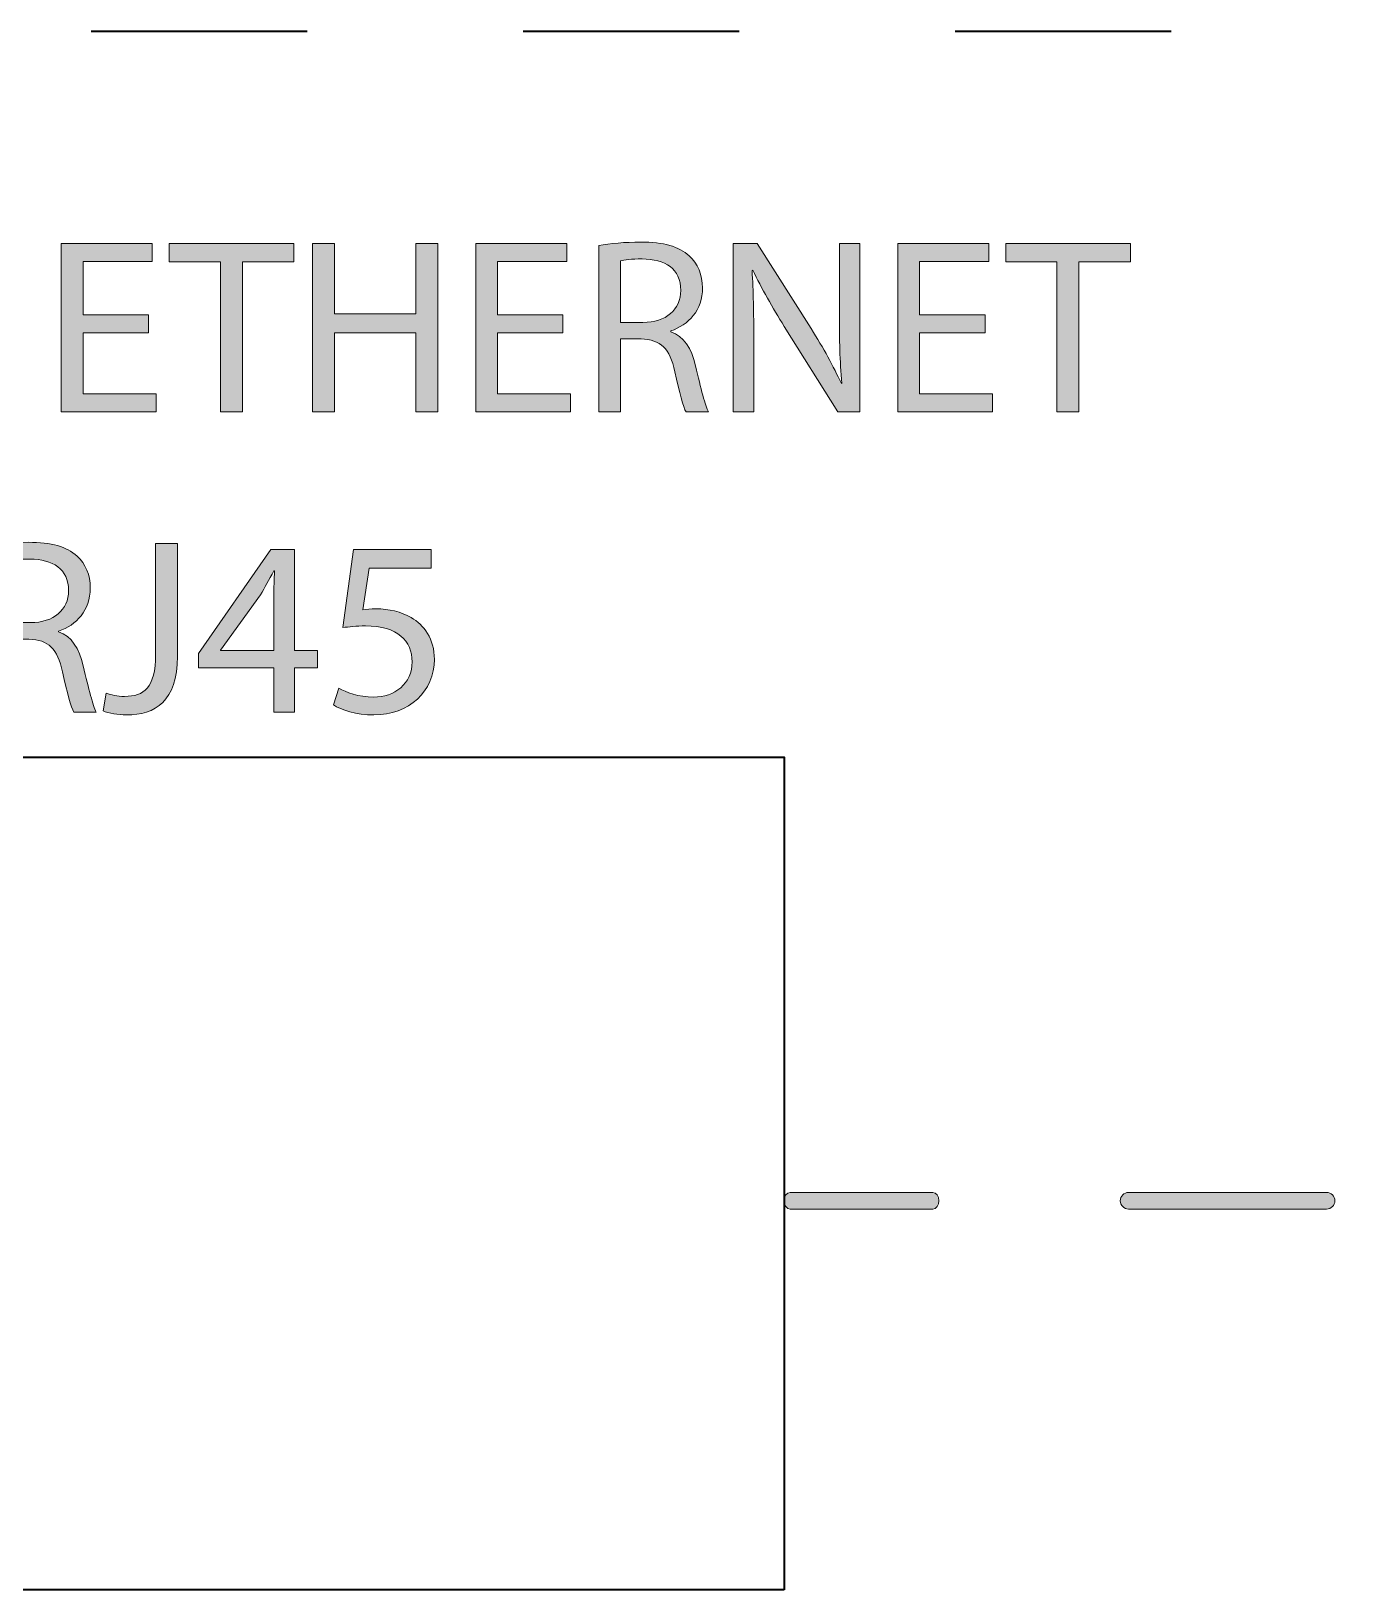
# Model space of a CAD drawing. Extents: x 544 to 1376, y -738 to -342.
# Drawn here: x 1161.4 to 1241.3, y -737.9 to -644.4 of the extents above; entities that cross this region are included whole.
import ezdxf

# ---------------------------------------------------------------- set-up
doc = ezdxf.new("R2010")
doc.units = 0
doc.header["$MEASUREMENT"] = 0
doc.linetypes.add('AI-Linetype-7', pattern=[25.908648, 12.954324, -12.954324])
doc.layers.add('OBJETOS', color=7, linetype='Continuous', lineweight=0)

# ---------------------------------------------------------------- blocks, each defined once
blk = doc.blocks.new('Block_2')
at = {"layer": 'OBJETOS', "true_color": 0x000000, "transparency": 33554687}
h = blk.add_hatch(color=18, dxfattribs=at)
h.dxf.hatch_style = 2
edge = h.paths.add_edge_path()
edge.add_spline(control_points=[(573.963, -715.062), (573.963, -715.062), (562.085, -715.062), (562.085, -715.062), (561.809, -715.062), (561.585, -714.839), (561.585, -714.562), (561.585, -714.286), (561.809, -714.062), (562.085, -714.062), (562.085, -714.062), (573.963, -714.062), (573.963, -714.062), (574.239, -714.062), (574.463, -714.286), (574.463, -714.562), (574.463, -714.839), (574.239, -715.062), (573.963, -715.062)], knot_values=[0, 0, 0, 0, 1, 1, 1, 2, 2, 2, 3, 3, 3, 4, 4, 4, 5, 5, 5, 6, 6, 6, 6], degree=3, periodic=0)
edge = h.paths.add_edge_path()
edge.add_spline(control_points=[(597.719, -715.062), (597.719, -715.062), (585.841, -715.062), (585.841, -715.062), (585.565, -715.062), (585.341, -714.839), (585.341, -714.562), (585.341, -714.286), (585.565, -714.062), (585.841, -714.062), (585.841, -714.062), (597.719, -714.062), (597.719, -714.062), (597.996, -714.062), (598.219, -714.286), (598.219, -714.562), (598.219, -714.839), (597.996, -715.062), (597.719, -715.062)], knot_values=[0, 0, 0, 0, 1, 1, 1, 2, 2, 2, 3, 3, 3, 4, 4, 4, 5, 5, 5, 6, 6, 6, 6], degree=3, periodic=0)
edge = h.paths.add_edge_path()
edge.add_spline(control_points=[(621.475, -715.062), (621.475, -715.062), (609.597, -715.062), (609.597, -715.062), (609.321, -715.062), (609.097, -714.839), (609.097, -714.562), (609.097, -714.286), (609.321, -714.062), (609.597, -714.062), (609.597, -714.062), (621.475, -714.062), (621.475, -714.062), (621.751, -714.062), (621.975, -714.286), (621.975, -714.562), (621.975, -714.839), (621.751, -715.062), (621.475, -715.062)], knot_values=[0, 0, 0, 0, 1, 1, 1, 2, 2, 2, 3, 3, 3, 4, 4, 4, 5, 5, 5, 6, 6, 6, 6], degree=3, periodic=0)
edge = h.paths.add_edge_path()
edge.add_spline(control_points=[(645.231, -715.062), (645.231, -715.062), (633.354, -715.062), (633.354, -715.062), (633.078, -715.062), (632.854, -714.839), (632.854, -714.562), (632.854, -714.286), (633.078, -714.062), (633.354, -714.062), (633.354, -714.062), (645.231, -714.062), (645.231, -714.062), (645.508, -714.062), (645.731, -714.286), (645.731, -714.562), (645.731, -714.839), (645.508, -715.062), (645.231, -715.062)], knot_values=[0, 0, 0, 0, 1, 1, 1, 2, 2, 2, 3, 3, 3, 4, 4, 4, 5, 5, 5, 6, 6, 6, 6], degree=3, periodic=0)
edge = h.paths.add_edge_path()
edge.add_spline(control_points=[(668.987, -715.062), (668.987, -715.062), (657.109, -715.062), (657.109, -715.062), (656.833, -715.062), (656.609, -714.839), (656.609, -714.562), (656.609, -714.286), (656.833, -714.062), (657.109, -714.062), (657.109, -714.062), (668.987, -714.062), (668.987, -714.062), (669.263, -714.062), (669.487, -714.286), (669.487, -714.562), (669.487, -714.839), (669.263, -715.062), (668.987, -715.062)], knot_values=[0, 0, 0, 0, 1, 1, 1, 2, 2, 2, 3, 3, 3, 4, 4, 4, 5, 5, 5, 6, 6, 6, 6], degree=3, periodic=0)
edge = h.paths.add_edge_path()
edge.add_spline(control_points=[(692.744, -715.062), (692.744, -715.062), (680.865, -715.062), (680.865, -715.062), (680.589, -715.062), (680.365, -714.839), (680.365, -714.562), (680.365, -714.286), (680.589, -714.062), (680.865, -714.062), (680.865, -714.062), (692.744, -714.062), (692.744, -714.062), (693.02, -714.062), (693.244, -714.286), (693.244, -714.562), (693.244, -714.839), (693.02, -715.062), (692.744, -715.062)], knot_values=[0, 0, 0, 0, 1, 1, 1, 2, 2, 2, 3, 3, 3, 4, 4, 4, 5, 5, 5, 6, 6, 6, 6], degree=3, periodic=0)
edge = h.paths.add_edge_path()
edge.add_spline(control_points=[(716.773, -715.062), (716.773, -715.062), (711.382, -715.062), (711.382, -715.062), (711.257, -715.062), (711.155, -714.839), (711.155, -714.562), (711.155, -714.286), (711.257, -714.062), (711.382, -714.062), (711.382, -714.062), (716.773, -714.062), (716.773, -714.062), (716.898, -714.062), (717, -714.286), (717, -714.562), (717, -714.839), (716.898, -715.062), (716.773, -715.062)], knot_values=[0, 0, 0, 0, 1, 1, 1, 2, 2, 2, 3, 3, 3, 4, 4, 4, 5, 5, 5, 6, 6, 6, 6], degree=3, periodic=0)
edge = h.paths.add_edge_path()
edge.add_spline(control_points=[(734.284, -715.062), (734.284, -715.062), (728.137, -715.062), (728.137, -715.062), (727.994, -715.062), (727.878, -714.839), (727.878, -714.562), (727.878, -714.286), (727.994, -714.062), (728.137, -714.062), (728.137, -714.062), (734.284, -714.062), (734.284, -714.062), (734.427, -714.062), (734.543, -714.286), (734.543, -714.562), (734.543, -714.839), (734.427, -715.062), (734.284, -715.062)], knot_values=[0, 0, 0, 0, 1, 1, 1, 2, 2, 2, 3, 3, 3, 4, 4, 4, 5, 5, 5, 6, 6, 6, 6], degree=3, periodic=0)
edge = h.paths.add_edge_path()
edge.add_spline(control_points=[(764.012, -715.062), (764.012, -715.062), (752.134, -715.062), (752.134, -715.062), (751.857, -715.062), (751.634, -714.839), (751.634, -714.562), (751.634, -714.286), (751.857, -714.062), (752.134, -714.062), (752.134, -714.062), (764.012, -714.062), (764.012, -714.062), (764.288, -714.062), (764.512, -714.286), (764.512, -714.562), (764.512, -714.839), (764.288, -715.062), (764.012, -715.062)], knot_values=[0, 0, 0, 0, 1, 1, 1, 2, 2, 2, 3, 3, 3, 4, 4, 4, 5, 5, 5, 6, 6, 6, 6], degree=3, periodic=0)
edge = h.paths.add_edge_path()
edge.add_spline(control_points=[(787.768, -715.062), (787.768, -715.062), (775.89, -715.062), (775.89, -715.062), (775.613, -715.062), (775.39, -714.839), (775.39, -714.562), (775.39, -714.286), (775.613, -714.062), (775.89, -714.062), (775.89, -714.062), (787.768, -714.062), (787.768, -714.062), (788.044, -714.062), (788.268, -714.286), (788.268, -714.562), (788.268, -714.839), (788.044, -715.062), (787.768, -715.062)], knot_values=[0, 0, 0, 0, 1, 1, 1, 2, 2, 2, 3, 3, 3, 4, 4, 4, 5, 5, 5, 6, 6, 6, 6], degree=3, periodic=0)
edge = h.paths.add_edge_path()
edge.add_spline(control_points=[(811.892, -715.062), (811.892, -715.062), (808.768, -715.062), (808.768, -715.062), (808.695, -715.062), (808.636, -714.839), (808.636, -714.562), (808.636, -714.286), (808.695, -714.062), (808.768, -714.062), (808.768, -714.062), (811.892, -714.062), (811.892, -714.062), (811.965, -714.062), (812.024, -714.286), (812.024, -714.562), (812.024, -714.839), (811.965, -715.062), (811.892, -715.062)], knot_values=[0, 0, 0, 0, 1, 1, 1, 2, 2, 2, 3, 3, 3, 4, 4, 4, 5, 5, 5, 6, 6, 6, 6], degree=3, periodic=0)
edge = h.paths.add_edge_path()
edge.add_spline(control_points=[(831.767, -715.062), (831.767, -715.062), (823.26, -715.062), (823.26, -715.062), (823.063, -715.062), (822.902, -714.839), (822.902, -714.562), (822.902, -714.286), (823.063, -714.062), (823.26, -714.062), (823.26, -714.062), (831.767, -714.062), (831.767, -714.062), (831.965, -714.062), (832.126, -714.286), (832.126, -714.562), (832.126, -714.839), (831.965, -715.062), (831.767, -715.062)], knot_values=[0, 0, 0, 0, 1, 1, 1, 2, 2, 2, 3, 3, 3, 4, 4, 4, 5, 5, 5, 6, 6, 6, 6], degree=3, periodic=0)
edge = h.paths.add_edge_path()
edge.add_spline(control_points=[(859.036, -715.062), (859.036, -715.062), (847.158, -715.062), (847.158, -715.062), (846.882, -715.062), (846.658, -714.839), (846.658, -714.562), (846.658, -714.286), (846.882, -714.062), (847.158, -714.062), (847.158, -714.062), (859.036, -714.062), (859.036, -714.062), (859.312, -714.062), (859.536, -714.286), (859.536, -714.562), (859.536, -714.839), (859.312, -715.062), (859.036, -715.062)], knot_values=[0, 0, 0, 0, 1, 1, 1, 2, 2, 2, 3, 3, 3, 4, 4, 4, 5, 5, 5, 6, 6, 6, 6], degree=3, periodic=0)
edge = h.paths.add_edge_path()
edge.add_spline(control_points=[(882.792, -715.062), (882.792, -715.062), (870.915, -715.062), (870.915, -715.062), (870.638, -715.062), (870.415, -714.839), (870.415, -714.562), (870.415, -714.286), (870.638, -714.062), (870.915, -714.062), (870.915, -714.062), (882.792, -714.062), (882.792, -714.062), (883.069, -714.062), (883.292, -714.286), (883.292, -714.562), (883.292, -714.839), (883.069, -715.062), (882.792, -715.062)], knot_values=[0, 0, 0, 0, 1, 1, 1, 2, 2, 2, 3, 3, 3, 4, 4, 4, 5, 5, 5, 6, 6, 6, 6], degree=3, periodic=0)
edge = h.paths.add_edge_path()
edge.add_spline(control_points=[(906.934, -715.062), (906.934, -715.062), (904.212, -715.062), (904.212, -715.062), (904.149, -715.062), (904.098, -714.839), (904.098, -714.562), (904.098, -714.286), (904.149, -714.062), (904.212, -714.062), (904.212, -714.062), (906.934, -714.062), (906.934, -714.062), (906.997, -714.062), (907.048, -714.286), (907.048, -714.562), (907.048, -714.839), (906.997, -715.062), (906.934, -715.062)], knot_values=[0, 0, 0, 0, 1, 1, 1, 2, 2, 2, 3, 3, 3, 4, 4, 4, 5, 5, 5, 6, 6, 6, 6], degree=3, periodic=0)
edge = h.paths.add_edge_path()
edge.add_spline(control_points=[(927.159, -715.062), (927.159, -715.062), (918.3, -715.062), (918.3, -715.062), (918.094, -715.062), (917.927, -714.839), (917.927, -714.562), (917.927, -714.286), (918.094, -714.062), (918.3, -714.062), (918.3, -714.062), (927.159, -714.062), (927.159, -714.062), (927.365, -714.062), (927.532, -714.286), (927.532, -714.562), (927.532, -714.839), (927.365, -715.062), (927.159, -715.062)], knot_values=[0, 0, 0, 0, 1, 1, 1, 2, 2, 2, 3, 3, 3, 4, 4, 4, 5, 5, 5, 6, 6, 6, 6], degree=3, periodic=0)
edge = h.paths.add_edge_path()
edge.add_spline(control_points=[(954.085, -715.062), (954.085, -715.062), (942.783, -715.062), (942.783, -715.062), (942.52, -715.062), (942.307, -714.839), (942.307, -714.562), (942.307, -714.286), (942.52, -714.062), (942.783, -714.062), (942.783, -714.062), (954.085, -714.062), (954.085, -714.062), (954.348, -714.062), (954.561, -714.286), (954.561, -714.562), (954.561, -714.839), (954.348, -715.062), (954.085, -715.062)], knot_values=[0, 0, 0, 0, 1, 1, 1, 2, 2, 2, 3, 3, 3, 4, 4, 4, 5, 5, 5, 6, 6, 6, 6], degree=3, periodic=0)
edge = h.paths.add_edge_path()
edge.add_spline(control_points=[(977.816, -715.062), (977.816, -715.062), (965.938, -715.062), (965.938, -715.062), (965.662, -715.062), (965.438, -714.839), (965.438, -714.562), (965.438, -714.286), (965.662, -714.062), (965.938, -714.062), (965.938, -714.062), (977.816, -714.062), (977.816, -714.062), (978.093, -714.062), (978.316, -714.286), (978.316, -714.562), (978.316, -714.839), (978.093, -715.062), (977.816, -715.062)], knot_values=[0, 0, 0, 0, 1, 1, 1, 2, 2, 2, 3, 3, 3, 4, 4, 4, 5, 5, 5, 6, 6, 6, 6], degree=3, periodic=0)
edge = h.paths.add_edge_path()
edge.add_spline(control_points=[(1001.573, -715.062), (1001.573, -715.062), (989.695, -715.062), (989.695, -715.062), (989.419, -715.062), (989.195, -714.839), (989.195, -714.562), (989.195, -714.286), (989.419, -714.062), (989.695, -714.062), (989.695, -714.062), (1001.573, -714.062), (1001.573, -714.062), (1001.85, -714.062), (1002.073, -714.286), (1002.073, -714.562), (1002.073, -714.839), (1001.85, -715.062), (1001.573, -715.062)], knot_values=[0, 0, 0, 0, 1, 1, 1, 2, 2, 2, 3, 3, 3, 4, 4, 4, 5, 5, 5, 6, 6, 6, 6], degree=3, periodic=0)
edge = h.paths.add_edge_path()
edge.add_spline(control_points=[(1025.329, -715.062), (1025.329, -715.062), (1013.451, -715.062), (1013.451, -715.062), (1013.175, -715.062), (1012.951, -714.839), (1012.951, -714.562), (1012.951, -714.286), (1013.175, -714.062), (1013.451, -714.062), (1013.451, -714.062), (1025.329, -714.062), (1025.329, -714.062), (1025.605, -714.062), (1025.829, -714.286), (1025.829, -714.562), (1025.829, -714.839), (1025.605, -715.062), (1025.329, -715.062)], knot_values=[0, 0, 0, 0, 1, 1, 1, 2, 2, 2, 3, 3, 3, 4, 4, 4, 5, 5, 5, 6, 6, 6, 6], degree=3, periodic=0)
edge = h.paths.add_edge_path()
edge.add_spline(control_points=[(1049.085, -715.062), (1049.085, -715.062), (1037.207, -715.062), (1037.207, -715.062), (1036.931, -715.062), (1036.707, -714.839), (1036.707, -714.562), (1036.707, -714.286), (1036.931, -714.062), (1037.207, -714.062), (1037.207, -714.062), (1049.085, -714.062), (1049.085, -714.062), (1049.361, -714.062), (1049.585, -714.286), (1049.585, -714.562), (1049.585, -714.839), (1049.361, -715.062), (1049.085, -715.062)], knot_values=[0, 0, 0, 0, 1, 1, 1, 2, 2, 2, 3, 3, 3, 4, 4, 4, 5, 5, 5, 6, 6, 6, 6], degree=3, periodic=0)
edge = h.paths.add_edge_path()
edge.add_spline(control_points=[(1072.841, -715.062), (1072.841, -715.062), (1060.963, -715.062), (1060.963, -715.062), (1060.687, -715.062), (1060.463, -714.839), (1060.463, -714.562), (1060.463, -714.286), (1060.687, -714.062), (1060.963, -714.062), (1060.963, -714.062), (1072.841, -714.062), (1072.841, -714.062), (1073.117, -714.062), (1073.341, -714.286), (1073.341, -714.562), (1073.341, -714.839), (1073.117, -715.062), (1072.841, -715.062)], knot_values=[0, 0, 0, 0, 1, 1, 1, 2, 2, 2, 3, 3, 3, 4, 4, 4, 5, 5, 5, 6, 6, 6, 6], degree=3, periodic=0)
edge = h.paths.add_edge_path()
edge.add_spline(control_points=[(1096.598, -715.062), (1096.598, -715.062), (1084.719, -715.062), (1084.719, -715.062), (1084.442, -715.062), (1084.219, -714.839), (1084.219, -714.562), (1084.219, -714.286), (1084.442, -714.062), (1084.719, -714.062), (1084.719, -714.062), (1096.598, -714.062), (1096.598, -714.062), (1096.874, -714.062), (1097.098, -714.286), (1097.098, -714.562), (1097.098, -714.839), (1096.874, -715.062), (1096.598, -715.062)], knot_values=[0, 0, 0, 0, 1, 1, 1, 2, 2, 2, 3, 3, 3, 4, 4, 4, 5, 5, 5, 6, 6, 6, 6], degree=3, periodic=0)
edge = h.paths.add_edge_path()
edge.add_spline(control_points=[(1120.354, -715.062), (1120.354, -715.062), (1108.476, -715.062), (1108.476, -715.062), (1108.199, -715.062), (1107.976, -714.839), (1107.976, -714.562), (1107.976, -714.286), (1108.199, -714.062), (1108.476, -714.062), (1108.476, -714.062), (1120.354, -714.062), (1120.354, -714.062), (1120.63, -714.062), (1120.854, -714.286), (1120.854, -714.562), (1120.854, -714.839), (1120.63, -715.062), (1120.354, -715.062)], knot_values=[0, 0, 0, 0, 1, 1, 1, 2, 2, 2, 3, 3, 3, 4, 4, 4, 5, 5, 5, 6, 6, 6, 6], degree=3, periodic=0)
edge = h.paths.add_edge_path()
edge.add_spline(control_points=[(1137.427, -715.062), (1137.427, -715.062), (1131.962, -715.062), (1131.962, -715.062), (1131.834, -715.062), (1131.731, -714.839), (1131.731, -714.562), (1131.731, -714.286), (1131.834, -714.062), (1131.962, -714.062), (1131.962, -714.062), (1137.427, -714.062), (1137.427, -714.062), (1137.554, -714.062), (1137.657, -714.286), (1137.657, -714.562), (1137.657, -714.839), (1137.554, -715.062), (1137.427, -715.062)], knot_values=[0, 0, 0, 0, 1, 1, 1, 2, 2, 2, 3, 3, 3, 4, 4, 4, 5, 5, 5, 6, 6, 6, 6], degree=3, periodic=0)
edge = h.paths.add_edge_path()
edge.add_spline(control_points=[(1215.517, -715.062), (1215.517, -715.062), (1206.954, -715.062), (1206.954, -715.062), (1206.754, -715.062), (1206.593, -714.839), (1206.593, -714.562), (1206.593, -714.286), (1206.754, -714.062), (1206.954, -714.062), (1206.954, -714.062), (1215.517, -714.062), (1215.517, -714.062), (1215.717, -714.062), (1215.878, -714.286), (1215.878, -714.562), (1215.878, -714.839), (1215.717, -715.062), (1215.517, -715.062)], knot_values=[0, 0, 0, 0, 1, 1, 1, 2, 2, 2, 3, 3, 3, 4, 4, 4, 5, 5, 5, 6, 6, 6, 6], degree=3, periodic=0)
edge = h.paths.add_edge_path()
edge.add_spline(control_points=[(1239.134, -715.062), (1239.134, -715.062), (1227.256, -715.062), (1227.256, -715.062), (1226.979, -715.062), (1226.756, -714.839), (1226.756, -714.562), (1226.756, -714.286), (1226.979, -714.062), (1227.256, -714.062), (1227.256, -714.062), (1239.134, -714.062), (1239.134, -714.062), (1239.41, -714.062), (1239.634, -714.286), (1239.634, -714.562), (1239.634, -714.839), (1239.41, -715.062), (1239.134, -715.062)], knot_values=[0, 0, 0, 0, 1, 1, 1, 2, 2, 2, 3, 3, 3, 4, 4, 4, 5, 5, 5, 6, 6, 6, 6], degree=3, periodic=0)
edge = h.paths.add_edge_path()
edge.add_spline(control_points=[(1262.89, -715.062), (1262.89, -715.062), (1251.012, -715.062), (1251.012, -715.062), (1250.735, -715.062), (1250.512, -714.839), (1250.512, -714.562), (1250.512, -714.286), (1250.735, -714.062), (1251.012, -714.062), (1251.012, -714.062), (1262.89, -714.062), (1262.89, -714.062), (1263.166, -714.062), (1263.39, -714.286), (1263.39, -714.562), (1263.39, -714.839), (1263.166, -715.062), (1262.89, -715.062)], knot_values=[0, 0, 0, 0, 1, 1, 1, 2, 2, 2, 3, 3, 3, 4, 4, 4, 5, 5, 5, 6, 6, 6, 6], degree=3, periodic=0)
edge = h.paths.add_edge_path()
edge.add_spline(control_points=[(1286.646, -715.062), (1286.646, -715.062), (1274.768, -715.062), (1274.768, -715.062), (1274.491, -715.062), (1274.268, -714.839), (1274.268, -714.562), (1274.268, -714.286), (1274.491, -714.062), (1274.768, -714.062), (1274.768, -714.062), (1286.646, -714.062), (1286.646, -714.062), (1286.922, -714.062), (1287.146, -714.286), (1287.146, -714.562), (1287.146, -714.839), (1286.922, -715.062), (1286.646, -715.062)], knot_values=[0, 0, 0, 0, 1, 1, 1, 2, 2, 2, 3, 3, 3, 4, 4, 4, 5, 5, 5, 6, 6, 6, 6], degree=3, periodic=0)
edge = h.paths.add_edge_path()
edge.add_spline(control_points=[(1310.402, -715.062), (1310.402, -715.062), (1298.523, -715.062), (1298.523, -715.062), (1298.247, -715.062), (1298.023, -714.839), (1298.023, -714.562), (1298.023, -714.286), (1298.247, -714.062), (1298.523, -714.062), (1298.523, -714.062), (1310.402, -714.062), (1310.402, -714.062), (1310.679, -714.062), (1310.902, -714.286), (1310.902, -714.562), (1310.902, -714.839), (1310.679, -715.062), (1310.402, -715.062)], knot_values=[0, 0, 0, 0, 1, 1, 1, 2, 2, 2, 3, 3, 3, 4, 4, 4, 5, 5, 5, 6, 6, 6, 6], degree=3, periodic=0)
edge = h.paths.add_edge_path()
edge.add_spline(control_points=[(1334.158, -715.062), (1334.158, -715.062), (1322.28, -715.062), (1322.28, -715.062), (1322.004, -715.062), (1321.78, -714.839), (1321.78, -714.562), (1321.78, -714.286), (1322.004, -714.062), (1322.28, -714.062), (1322.28, -714.062), (1334.158, -714.062), (1334.158, -714.062), (1334.435, -714.062), (1334.658, -714.286), (1334.658, -714.562), (1334.658, -714.839), (1334.435, -715.062), (1334.158, -715.062)], knot_values=[0, 0, 0, 0, 1, 1, 1, 2, 2, 2, 3, 3, 3, 4, 4, 4, 5, 5, 5, 6, 6, 6, 6], degree=3, periodic=0)
edge = h.paths.add_edge_path()
edge.add_spline(control_points=[(1357.914, -715.062), (1357.914, -715.062), (1346.036, -715.062), (1346.036, -715.062), (1345.76, -715.062), (1345.536, -714.839), (1345.536, -714.562), (1345.536, -714.286), (1345.76, -714.062), (1346.036, -714.062), (1346.036, -714.062), (1357.914, -714.062), (1357.914, -714.062), (1358.19, -714.062), (1358.414, -714.286), (1358.414, -714.562), (1358.414, -714.839), (1358.19, -715.062), (1357.914, -715.062)], knot_values=[0, 0, 0, 0, 1, 1, 1, 2, 2, 2, 3, 3, 3, 4, 4, 4, 5, 5, 5, 6, 6, 6, 6], degree=3, periodic=0)
at = {"layer": 'OBJETOS'}
for points in [[(1215.517, -715.062), (1215.517, -715.062), (1206.954, -715.062), (1206.954, -715.062), (1206.754, -715.062), (1206.593, -714.839), (1206.593, -714.562), (1206.593, -714.286), (1206.754, -714.062), (1206.954, -714.062), (1206.954, -714.062), (1215.517, -714.062), (1215.517, -714.062), (1215.717, -714.062), (1215.878, -714.286), (1215.878, -714.562), (1215.878, -714.839), (1215.717, -715.062), (1215.517, -715.062)], [(1239.134, -715.062), (1239.134, -715.062), (1227.256, -715.062), (1227.256, -715.062), (1226.979, -715.062), (1226.756, -714.839), (1226.756, -714.562), (1226.756, -714.286), (1226.979, -714.062), (1227.256, -714.062), (1227.256, -714.062), (1239.134, -714.062), (1239.134, -714.062), (1239.41, -714.062), (1239.634, -714.286), (1239.634, -714.562), (1239.634, -714.839), (1239.41, -715.062), (1239.134, -715.062)]]:
    blk.add_open_spline(points, degree=3, knots=[0, 0, 0, 0, 1, 1, 1, 2, 2, 2, 3, 3, 3, 4, 4, 4, 5, 5, 5, 6, 6, 6, 6], dxfattribs=at)
blk = doc.blocks.new('Block_49')
at = {"layer": 'OBJETOS', "true_color": 0x1d1d1b, "transparency": 33554687}
h = blk.add_hatch(color=250, dxfattribs=at)
h.dxf.hatch_style = 2
edge = h.paths.add_edge_path()
edge.add_spline(control_points=[(1168.479, -662.527), (1168.479, -662.527), (1164.55, -662.527), (1164.55, -662.527), (1164.55, -662.527), (1164.55, -666.173), (1164.55, -666.173), (1164.55, -666.173), (1168.93, -666.173), (1168.93, -666.173), (1168.93, -666.173), (1168.93, -667.268), (1168.93, -667.268), (1168.93, -667.268), (1163.244, -667.268), (1163.244, -667.268), (1163.244, -667.268), (1163.244, -657.158), (1163.244, -657.158), (1163.244, -657.158), (1168.704, -657.158), (1168.704, -657.158), (1168.704, -657.158), (1168.704, -658.253), (1168.704, -658.253), (1168.704, -658.253), (1164.55, -658.253), (1164.55, -658.253), (1164.55, -658.253), (1164.55, -661.448), (1164.55, -661.448), (1164.55, -661.448), (1168.479, -661.448), (1168.479, -661.448), (1168.479, -661.448), (1168.479, -662.527), (1168.479, -662.527)], knot_values=[0, 0, 0, 0, 1, 1, 1, 2, 2, 2, 3, 3, 3, 4, 4, 4, 5, 5, 5, 6, 6, 6, 7, 7, 7, 8, 8, 8, 9, 9, 9, 10, 10, 10, 11, 11, 11, 12, 12, 12, 12], degree=3, periodic=0)
h = blk.add_hatch(color=250, dxfattribs=at)
h.dxf.hatch_style = 2
edge = h.paths.add_edge_path()
edge.add_spline(control_points=[(1172.784, -658.268), (1172.784, -658.268), (1169.71, -658.268), (1169.71, -658.268), (1169.71, -658.268), (1169.71, -657.158), (1169.71, -657.158), (1169.71, -657.158), (1177.194, -657.158), (1177.194, -657.158), (1177.194, -657.158), (1177.194, -658.268), (1177.194, -658.268), (1177.194, -658.268), (1174.104, -658.268), (1174.104, -658.268), (1174.104, -658.268), (1174.104, -667.268), (1174.104, -667.268), (1174.104, -667.268), (1172.784, -667.268), (1172.784, -667.268), (1172.784, -667.268), (1172.784, -658.268), (1172.784, -658.268)], knot_values=[0, 0, 0, 0, 1, 1, 1, 2, 2, 2, 3, 3, 3, 4, 4, 4, 5, 5, 5, 6, 6, 6, 7, 7, 7, 8, 8, 8, 8], degree=3, periodic=0)
h = blk.add_hatch(color=250, dxfattribs=at)
h.dxf.hatch_style = 2
edge = h.paths.add_edge_path()
edge.add_spline(control_points=[(1179.625, -657.158), (1179.625, -657.158), (1179.625, -661.388), (1179.625, -661.388), (1179.625, -661.388), (1184.515, -661.388), (1184.515, -661.388), (1184.515, -661.388), (1184.515, -657.158), (1184.515, -657.158), (1184.515, -657.158), (1185.834, -657.158), (1185.834, -657.158), (1185.834, -657.158), (1185.834, -667.268), (1185.834, -667.268), (1185.834, -667.268), (1184.515, -667.268), (1184.515, -667.268), (1184.515, -667.268), (1184.515, -662.527), (1184.515, -662.527), (1184.515, -662.527), (1179.625, -662.527), (1179.625, -662.527), (1179.625, -662.527), (1179.625, -667.268), (1179.625, -667.268), (1179.625, -667.268), (1178.319, -667.268), (1178.319, -667.268), (1178.319, -667.268), (1178.319, -657.158), (1178.319, -657.158), (1178.319, -657.158), (1179.625, -657.158), (1179.625, -657.158)], knot_values=[0, 0, 0, 0, 1, 1, 1, 2, 2, 2, 3, 3, 3, 4, 4, 4, 5, 5, 5, 6, 6, 6, 7, 7, 7, 8, 8, 8, 9, 9, 9, 10, 10, 10, 11, 11, 11, 12, 12, 12, 12], degree=3, periodic=0)
h = blk.add_hatch(color=250, dxfattribs=at)
h.dxf.hatch_style = 2
edge = h.paths.add_edge_path()
edge.add_spline(control_points=[(1193.334, -662.527), (1193.334, -662.527), (1189.404, -662.527), (1189.404, -662.527), (1189.404, -662.527), (1189.404, -666.173), (1189.404, -666.173), (1189.404, -666.173), (1193.784, -666.173), (1193.784, -666.173), (1193.784, -666.173), (1193.784, -667.268), (1193.784, -667.268), (1193.784, -667.268), (1188.099, -667.268), (1188.099, -667.268), (1188.099, -667.268), (1188.099, -657.158), (1188.099, -657.158), (1188.099, -657.158), (1193.559, -657.158), (1193.559, -657.158), (1193.559, -657.158), (1193.559, -658.253), (1193.559, -658.253), (1193.559, -658.253), (1189.404, -658.253), (1189.404, -658.253), (1189.404, -658.253), (1189.404, -661.448), (1189.404, -661.448), (1189.404, -661.448), (1193.334, -661.448), (1193.334, -661.448), (1193.334, -661.448), (1193.334, -662.527), (1193.334, -662.527)], knot_values=[0, 0, 0, 0, 1, 1, 1, 2, 2, 2, 3, 3, 3, 4, 4, 4, 5, 5, 5, 6, 6, 6, 7, 7, 7, 8, 8, 8, 9, 9, 9, 10, 10, 10, 11, 11, 11, 12, 12, 12, 12], degree=3, periodic=0)
h = blk.add_hatch(color=250, dxfattribs=at)
h.dxf.hatch_style = 2
edge = h.paths.add_edge_path()
edge.add_spline(control_points=[(1196.784, -661.897), (1196.784, -661.897), (1198.119, -661.897), (1198.119, -661.897), (1199.514, -661.897), (1200.398, -661.133), (1200.398, -659.978), (1200.398, -658.673), (1199.454, -658.103), (1198.073, -658.088), (1197.443, -658.088), (1196.994, -658.148), (1196.784, -658.208), (1196.784, -658.208), (1196.784, -661.897), (1196.784, -661.897)], knot_values=[0, 0, 0, 0, 1, 1, 1, 2, 2, 2, 3, 3, 3, 4, 4, 4, 5, 5, 5, 5], degree=3, periodic=0)
edge = h.paths.add_edge_path()
edge.add_spline(control_points=[(1195.479, -657.293), (1196.139, -657.158), (1197.084, -657.083), (1197.983, -657.083), (1199.379, -657.083), (1200.278, -657.338), (1200.908, -657.908), (1201.419, -658.358), (1201.703, -659.048), (1201.703, -659.828), (1201.703, -661.163), (1200.863, -662.048), (1199.799, -662.408), (1199.799, -662.408), (1199.799, -662.453), (1199.799, -662.453), (1200.579, -662.723), (1201.044, -663.442), (1201.283, -664.493), (1201.613, -665.902), (1201.854, -666.878), (1202.063, -667.268), (1202.063, -667.268), (1200.714, -667.268), (1200.714, -667.268), (1200.549, -666.982), (1200.323, -666.112), (1200.039, -664.853), (1199.738, -663.458), (1199.198, -662.933), (1198.014, -662.888), (1198.014, -662.888), (1196.784, -662.888), (1196.784, -662.888), (1196.784, -662.888), (1196.784, -667.268), (1196.784, -667.268), (1196.784, -667.268), (1195.479, -667.268), (1195.479, -667.268), (1195.479, -667.268), (1195.479, -657.293), (1195.479, -657.293)], knot_values=[0, 0, 0, 0, 1, 1, 1, 2, 2, 2, 3, 3, 3, 4, 4, 4, 5, 5, 5, 6, 6, 6, 7, 7, 7, 8, 8, 8, 9, 9, 9, 10, 10, 10, 11, 11, 11, 12, 12, 12, 13, 13, 13, 14, 14, 14, 14], degree=3, periodic=0)
h = blk.add_hatch(color=250, dxfattribs=at)
h.dxf.hatch_style = 2
edge = h.paths.add_edge_path()
edge.add_spline(control_points=[(1203.549, -667.268), (1203.549, -667.268), (1203.549, -657.158), (1203.549, -657.158), (1203.549, -657.158), (1204.974, -657.158), (1204.974, -657.158), (1204.974, -657.158), (1208.214, -662.272), (1208.214, -662.272), (1208.964, -663.458), (1209.549, -664.522), (1210.029, -665.558), (1210.029, -665.558), (1210.059, -665.543), (1210.059, -665.543), (1209.938, -664.192), (1209.909, -662.963), (1209.909, -661.388), (1209.909, -661.388), (1209.909, -657.158), (1209.909, -657.158), (1209.909, -657.158), (1211.139, -657.158), (1211.139, -657.158), (1211.139, -657.158), (1211.139, -667.268), (1211.139, -667.268), (1211.139, -667.268), (1209.819, -667.268), (1209.819, -667.268), (1209.819, -667.268), (1206.609, -662.138), (1206.609, -662.138), (1205.904, -661.013), (1205.229, -659.857), (1204.719, -658.763), (1204.719, -658.763), (1204.674, -658.778), (1204.674, -658.778), (1204.749, -660.053), (1204.779, -661.268), (1204.779, -662.947), (1204.779, -662.947), (1204.779, -667.268), (1204.779, -667.268), (1204.779, -667.268), (1203.549, -667.268), (1203.549, -667.268)], knot_values=[0, 0, 0, 0, 1, 1, 1, 2, 2, 2, 3, 3, 3, 4, 4, 4, 5, 5, 5, 6, 6, 6, 7, 7, 7, 8, 8, 8, 9, 9, 9, 10, 10, 10, 11, 11, 11, 12, 12, 12, 13, 13, 13, 14, 14, 14, 15, 15, 15, 16, 16, 16, 16], degree=3, periodic=0)
h = blk.add_hatch(color=250, dxfattribs=at)
h.dxf.hatch_style = 2
edge = h.paths.add_edge_path()
edge.add_spline(control_points=[(1218.654, -662.527), (1218.654, -662.527), (1214.725, -662.527), (1214.725, -662.527), (1214.725, -662.527), (1214.725, -666.173), (1214.725, -666.173), (1214.725, -666.173), (1219.104, -666.173), (1219.104, -666.173), (1219.104, -666.173), (1219.104, -667.268), (1219.104, -667.268), (1219.104, -667.268), (1213.419, -667.268), (1213.419, -667.268), (1213.419, -667.268), (1213.419, -657.158), (1213.419, -657.158), (1213.419, -657.158), (1218.879, -657.158), (1218.879, -657.158), (1218.879, -657.158), (1218.879, -658.253), (1218.879, -658.253), (1218.879, -658.253), (1214.725, -658.253), (1214.725, -658.253), (1214.725, -658.253), (1214.725, -661.448), (1214.725, -661.448), (1214.725, -661.448), (1218.654, -661.448), (1218.654, -661.448), (1218.654, -661.448), (1218.654, -662.527), (1218.654, -662.527)], knot_values=[0, 0, 0, 0, 1, 1, 1, 2, 2, 2, 3, 3, 3, 4, 4, 4, 5, 5, 5, 6, 6, 6, 7, 7, 7, 8, 8, 8, 9, 9, 9, 10, 10, 10, 11, 11, 11, 12, 12, 12, 12], degree=3, periodic=0)
h = blk.add_hatch(color=250, dxfattribs=at)
h.dxf.hatch_style = 2
edge = h.paths.add_edge_path()
edge.add_spline(control_points=[(1222.958, -658.268), (1222.958, -658.268), (1219.884, -658.268), (1219.884, -658.268), (1219.884, -658.268), (1219.884, -657.158), (1219.884, -657.158), (1219.884, -657.158), (1227.368, -657.158), (1227.368, -657.158), (1227.368, -657.158), (1227.368, -658.268), (1227.368, -658.268), (1227.368, -658.268), (1224.278, -658.268), (1224.278, -658.268), (1224.278, -658.268), (1224.278, -667.268), (1224.278, -667.268), (1224.278, -667.268), (1222.958, -667.268), (1222.958, -667.268), (1222.958, -667.268), (1222.958, -658.268), (1222.958, -658.268)], knot_values=[0, 0, 0, 0, 1, 1, 1, 2, 2, 2, 3, 3, 3, 4, 4, 4, 5, 5, 5, 6, 6, 6, 7, 7, 7, 8, 8, 8, 8], degree=3, periodic=0)
h = blk.add_hatch(color=250, dxfattribs=at)
h.dxf.hatch_style = 2
edge = h.paths.add_edge_path()
edge.add_spline(control_points=[(1160.065, -679.897), (1160.065, -679.897), (1161.4, -679.897), (1161.4, -679.897), (1162.795, -679.897), (1163.68, -679.133), (1163.68, -677.978), (1163.68, -676.673), (1162.735, -676.103), (1161.354, -676.088), (1160.725, -676.088), (1160.275, -676.148), (1160.065, -676.208), (1160.065, -676.208), (1160.065, -679.897), (1160.065, -679.897)], knot_values=[0, 0, 0, 0, 1, 1, 1, 2, 2, 2, 3, 3, 3, 4, 4, 4, 5, 5, 5, 5], degree=3, periodic=0)
edge = h.paths.add_edge_path()
edge.add_spline(control_points=[(1158.76, -675.293), (1159.42, -675.158), (1160.365, -675.083), (1161.265, -675.083), (1162.66, -675.083), (1163.56, -675.338), (1164.189, -675.908), (1164.7, -676.358), (1164.984, -677.048), (1164.984, -677.828), (1164.984, -679.163), (1164.145, -680.048), (1163.08, -680.408), (1163.08, -680.408), (1163.08, -680.453), (1163.08, -680.453), (1163.86, -680.723), (1164.325, -681.442), (1164.564, -682.493), (1164.895, -683.902), (1165.135, -684.878), (1165.345, -685.268), (1165.345, -685.268), (1163.995, -685.268), (1163.995, -685.268), (1163.83, -684.982), (1163.604, -684.112), (1163.32, -682.853), (1163.02, -681.458), (1162.479, -680.933), (1161.295, -680.888), (1161.295, -680.888), (1160.065, -680.888), (1160.065, -680.888), (1160.065, -680.888), (1160.065, -685.268), (1160.065, -685.268), (1160.065, -685.268), (1158.76, -685.268), (1158.76, -685.268), (1158.76, -685.268), (1158.76, -675.293), (1158.76, -675.293)], knot_values=[0, 0, 0, 0, 1, 1, 1, 2, 2, 2, 3, 3, 3, 4, 4, 4, 5, 5, 5, 6, 6, 6, 7, 7, 7, 8, 8, 8, 9, 9, 9, 10, 10, 10, 11, 11, 11, 12, 12, 12, 13, 13, 13, 14, 14, 14, 14], degree=3, periodic=0)
h = blk.add_hatch(color=250, dxfattribs=at)
h.dxf.hatch_style = 2
edge = h.paths.add_edge_path()
edge.add_spline(control_points=[(1168.9, -675.158), (1168.9, -675.158), (1170.205, -675.158), (1170.205, -675.158), (1170.205, -675.158), (1170.205, -681.923), (1170.205, -681.923), (1170.205, -684.607), (1168.886, -685.433), (1167.146, -685.433), (1166.665, -685.433), (1166.08, -685.327), (1165.75, -685.192), (1165.75, -685.192), (1165.945, -684.128), (1165.945, -684.128), (1166.216, -684.232), (1166.605, -684.322), (1167.04, -684.322), (1168.21, -684.322), (1168.9, -683.798), (1168.9, -681.817), (1168.9, -681.817), (1168.9, -675.158), (1168.9, -675.158)], knot_values=[0, 0, 0, 0, 1, 1, 1, 2, 2, 2, 3, 3, 3, 4, 4, 4, 5, 5, 5, 6, 6, 6, 7, 7, 7, 8, 8, 8, 8], degree=3, periodic=0)
h = blk.add_hatch(color=250, dxfattribs=at)
h.dxf.hatch_style = 2
edge = h.paths.add_edge_path()
edge.add_spline(control_points=[(1175.995, -681.578), (1175.995, -681.578), (1175.995, -678.323), (1175.995, -678.323), (1175.995, -677.812), (1176.01, -677.303), (1176.04, -676.793), (1176.04, -676.793), (1175.995, -676.793), (1175.995, -676.793), (1175.695, -677.363), (1175.455, -677.783), (1175.186, -678.232), (1175.186, -678.232), (1172.8, -681.548), (1172.8, -681.548), (1172.8, -681.548), (1172.8, -681.578), (1172.8, -681.578), (1172.8, -681.578), (1175.995, -681.578), (1175.995, -681.578)], knot_values=[0, 0, 0, 0, 1, 1, 1, 2, 2, 2, 3, 3, 3, 4, 4, 4, 5, 5, 5, 6, 6, 6, 7, 7, 7, 7], degree=3, periodic=0)
edge = h.paths.add_edge_path()
edge.add_spline(control_points=[(1175.995, -685.268), (1175.995, -685.268), (1175.995, -682.612), (1175.995, -682.612), (1175.995, -682.612), (1171.465, -682.612), (1171.465, -682.612), (1171.465, -682.612), (1171.465, -681.743), (1171.465, -681.743), (1171.465, -681.743), (1175.815, -675.518), (1175.815, -675.518), (1175.815, -675.518), (1177.24, -675.518), (1177.24, -675.518), (1177.24, -675.518), (1177.24, -681.578), (1177.24, -681.578), (1177.24, -681.578), (1178.604, -681.578), (1178.604, -681.578), (1178.604, -681.578), (1178.604, -682.612), (1178.604, -682.612), (1178.604, -682.612), (1177.24, -682.612), (1177.24, -682.612), (1177.24, -682.612), (1177.24, -685.268), (1177.24, -685.268), (1177.24, -685.268), (1175.995, -685.268), (1175.995, -685.268)], knot_values=[0, 0, 0, 0, 1, 1, 1, 2, 2, 2, 3, 3, 3, 4, 4, 4, 5, 5, 5, 6, 6, 6, 7, 7, 7, 8, 8, 8, 9, 9, 9, 10, 10, 10, 11, 11, 11, 11], degree=3, periodic=0)
h = blk.add_hatch(color=250, dxfattribs=at)
h.dxf.hatch_style = 2
edge = h.paths.add_edge_path()
edge.add_spline(control_points=[(1185.43, -676.628), (1185.43, -676.628), (1181.709, -676.628), (1181.709, -676.628), (1181.709, -676.628), (1181.335, -679.133), (1181.335, -679.133), (1181.56, -679.103), (1181.77, -679.073), (1182.13, -679.073), (1182.88, -679.073), (1183.629, -679.238), (1184.229, -679.598), (1184.994, -680.033), (1185.624, -680.873), (1185.624, -682.103), (1185.624, -684.008), (1184.109, -685.433), (1181.994, -685.433), (1180.93, -685.433), (1180.029, -685.133), (1179.564, -684.833), (1179.564, -684.833), (1179.895, -683.828), (1179.895, -683.828), (1180.3, -684.067), (1181.095, -684.367), (1181.979, -684.367), (1183.225, -684.367), (1184.289, -683.558), (1184.289, -682.253), (1184.274, -680.993), (1183.435, -680.093), (1181.484, -680.093), (1180.93, -680.093), (1180.494, -680.152), (1180.135, -680.198), (1180.135, -680.198), (1180.765, -675.518), (1180.765, -675.518), (1180.765, -675.518), (1185.43, -675.518), (1185.43, -675.518), (1185.43, -675.518), (1185.43, -676.628), (1185.43, -676.628)], knot_values=[0, 0, 0, 0, 1, 1, 1, 2, 2, 2, 3, 3, 3, 4, 4, 4, 5, 5, 5, 6, 6, 6, 7, 7, 7, 8, 8, 8, 9, 9, 9, 10, 10, 10, 11, 11, 11, 12, 12, 12, 13, 13, 13, 14, 14, 14, 15, 15, 15, 15], degree=3, periodic=0)
at = {"layer": 'OBJETOS'}
for points, knots in [([(1168.479, -662.527), (1168.479, -662.527), (1164.55, -662.527), (1164.55, -662.527), (1164.55, -662.527), (1164.55, -666.173), (1164.55, -666.173), (1164.55, -666.173), (1168.93, -666.173), (1168.93, -666.173), (1168.93, -666.173), (1168.93, -667.268), (1168.93, -667.268), (1168.93, -667.268), (1163.244, -667.268), (1163.244, -667.268), (1163.244, -667.268), (1163.244, -657.158), (1163.244, -657.158), (1163.244, -657.158), (1168.704, -657.158), (1168.704, -657.158), (1168.704, -657.158), (1168.704, -658.253), (1168.704, -658.253), (1168.704, -658.253), (1164.55, -658.253), (1164.55, -658.253), (1164.55, -658.253), (1164.55, -661.448), (1164.55, -661.448), (1164.55, -661.448), (1168.479, -661.448), (1168.479, -661.448), (1168.479, -661.448), (1168.479, -662.527), (1168.479, -662.527)], [0, 0, 0, 0, 1, 1, 1, 2, 2, 2, 3, 3, 3, 4, 4, 4, 5, 5, 5, 6, 6, 6, 7, 7, 7, 8, 8, 8, 9, 9, 9, 10, 10, 10, 11, 11, 11, 12, 12, 12, 12]), ([(1172.784, -658.268), (1172.784, -658.268), (1169.71, -658.268), (1169.71, -658.268), (1169.71, -658.268), (1169.71, -657.158), (1169.71, -657.158), (1169.71, -657.158), (1177.194, -657.158), (1177.194, -657.158), (1177.194, -657.158), (1177.194, -658.268), (1177.194, -658.268), (1177.194, -658.268), (1174.104, -658.268), (1174.104, -658.268), (1174.104, -658.268), (1174.104, -667.268), (1174.104, -667.268), (1174.104, -667.268), (1172.784, -667.268), (1172.784, -667.268), (1172.784, -667.268), (1172.784, -658.268), (1172.784, -658.268)], [0, 0, 0, 0, 1, 1, 1, 2, 2, 2, 3, 3, 3, 4, 4, 4, 5, 5, 5, 6, 6, 6, 7, 7, 7, 8, 8, 8, 8]), ([(1179.625, -657.158), (1179.625, -657.158), (1179.625, -661.388), (1179.625, -661.388), (1179.625, -661.388), (1184.515, -661.388), (1184.515, -661.388), (1184.515, -661.388), (1184.515, -657.158), (1184.515, -657.158), (1184.515, -657.158), (1185.834, -657.158), (1185.834, -657.158), (1185.834, -657.158), (1185.834, -667.268), (1185.834, -667.268), (1185.834, -667.268), (1184.515, -667.268), (1184.515, -667.268), (1184.515, -667.268), (1184.515, -662.527), (1184.515, -662.527), (1184.515, -662.527), (1179.625, -662.527), (1179.625, -662.527), (1179.625, -662.527), (1179.625, -667.268), (1179.625, -667.268), (1179.625, -667.268), (1178.319, -667.268), (1178.319, -667.268), (1178.319, -667.268), (1178.319, -657.158), (1178.319, -657.158), (1178.319, -657.158), (1179.625, -657.158), (1179.625, -657.158)], [0, 0, 0, 0, 1, 1, 1, 2, 2, 2, 3, 3, 3, 4, 4, 4, 5, 5, 5, 6, 6, 6, 7, 7, 7, 8, 8, 8, 9, 9, 9, 10, 10, 10, 11, 11, 11, 12, 12, 12, 12]), ([(1193.334, -662.527), (1193.334, -662.527), (1189.404, -662.527), (1189.404, -662.527), (1189.404, -662.527), (1189.404, -666.173), (1189.404, -666.173), (1189.404, -666.173), (1193.784, -666.173), (1193.784, -666.173), (1193.784, -666.173), (1193.784, -667.268), (1193.784, -667.268), (1193.784, -667.268), (1188.099, -667.268), (1188.099, -667.268), (1188.099, -667.268), (1188.099, -657.158), (1188.099, -657.158), (1188.099, -657.158), (1193.559, -657.158), (1193.559, -657.158), (1193.559, -657.158), (1193.559, -658.253), (1193.559, -658.253), (1193.559, -658.253), (1189.404, -658.253), (1189.404, -658.253), (1189.404, -658.253), (1189.404, -661.448), (1189.404, -661.448), (1189.404, -661.448), (1193.334, -661.448), (1193.334, -661.448), (1193.334, -661.448), (1193.334, -662.527), (1193.334, -662.527)], [0, 0, 0, 0, 1, 1, 1, 2, 2, 2, 3, 3, 3, 4, 4, 4, 5, 5, 5, 6, 6, 6, 7, 7, 7, 8, 8, 8, 9, 9, 9, 10, 10, 10, 11, 11, 11, 12, 12, 12, 12]), ([(1195.479, -657.293), (1196.139, -657.158), (1197.084, -657.083), (1197.983, -657.083), (1199.379, -657.083), (1200.278, -657.338), (1200.908, -657.908), (1201.419, -658.358), (1201.703, -659.048), (1201.703, -659.828), (1201.703, -661.163), (1200.863, -662.048), (1199.799, -662.408), (1199.799, -662.408), (1199.799, -662.453), (1199.799, -662.453), (1200.579, -662.723), (1201.044, -663.442), (1201.283, -664.493), (1201.613, -665.902), (1201.854, -666.878), (1202.063, -667.268), (1202.063, -667.268), (1200.714, -667.268), (1200.714, -667.268), (1200.549, -666.982), (1200.323, -666.112), (1200.039, -664.853), (1199.738, -663.458), (1199.198, -662.933), (1198.014, -662.888), (1198.014, -662.888), (1196.784, -662.888), (1196.784, -662.888), (1196.784, -662.888), (1196.784, -667.268), (1196.784, -667.268), (1196.784, -667.268), (1195.479, -667.268), (1195.479, -667.268), (1195.479, -667.268), (1195.479, -657.293), (1195.479, -657.293)], [0, 0, 0, 0, 1, 1, 1, 2, 2, 2, 3, 3, 3, 4, 4, 4, 5, 5, 5, 6, 6, 6, 7, 7, 7, 8, 8, 8, 9, 9, 9, 10, 10, 10, 11, 11, 11, 12, 12, 12, 13, 13, 13, 14, 14, 14, 14]), ([(1203.549, -667.268), (1203.549, -667.268), (1203.549, -657.158), (1203.549, -657.158), (1203.549, -657.158), (1204.974, -657.158), (1204.974, -657.158), (1204.974, -657.158), (1208.214, -662.272), (1208.214, -662.272), (1208.964, -663.458), (1209.549, -664.522), (1210.029, -665.558), (1210.029, -665.558), (1210.059, -665.543), (1210.059, -665.543), (1209.938, -664.192), (1209.909, -662.963), (1209.909, -661.388), (1209.909, -661.388), (1209.909, -657.158), (1209.909, -657.158), (1209.909, -657.158), (1211.139, -657.158), (1211.139, -657.158), (1211.139, -657.158), (1211.139, -667.268), (1211.139, -667.268), (1211.139, -667.268), (1209.819, -667.268), (1209.819, -667.268), (1209.819, -667.268), (1206.609, -662.138), (1206.609, -662.138), (1205.904, -661.013), (1205.229, -659.857), (1204.719, -658.763), (1204.719, -658.763), (1204.674, -658.778), (1204.674, -658.778), (1204.749, -660.053), (1204.779, -661.268), (1204.779, -662.947), (1204.779, -662.947), (1204.779, -667.268), (1204.779, -667.268), (1204.779, -667.268), (1203.549, -667.268), (1203.549, -667.268)], [0, 0, 0, 0, 1, 1, 1, 2, 2, 2, 3, 3, 3, 4, 4, 4, 5, 5, 5, 6, 6, 6, 7, 7, 7, 8, 8, 8, 9, 9, 9, 10, 10, 10, 11, 11, 11, 12, 12, 12, 13, 13, 13, 14, 14, 14, 15, 15, 15, 16, 16, 16, 16]), ([(1218.654, -662.527), (1218.654, -662.527), (1214.725, -662.527), (1214.725, -662.527), (1214.725, -662.527), (1214.725, -666.173), (1214.725, -666.173), (1214.725, -666.173), (1219.104, -666.173), (1219.104, -666.173), (1219.104, -666.173), (1219.104, -667.268), (1219.104, -667.268), (1219.104, -667.268), (1213.419, -667.268), (1213.419, -667.268), (1213.419, -667.268), (1213.419, -657.158), (1213.419, -657.158), (1213.419, -657.158), (1218.879, -657.158), (1218.879, -657.158), (1218.879, -657.158), (1218.879, -658.253), (1218.879, -658.253), (1218.879, -658.253), (1214.725, -658.253), (1214.725, -658.253), (1214.725, -658.253), (1214.725, -661.448), (1214.725, -661.448), (1214.725, -661.448), (1218.654, -661.448), (1218.654, -661.448), (1218.654, -661.448), (1218.654, -662.527), (1218.654, -662.527)], [0, 0, 0, 0, 1, 1, 1, 2, 2, 2, 3, 3, 3, 4, 4, 4, 5, 5, 5, 6, 6, 6, 7, 7, 7, 8, 8, 8, 9, 9, 9, 10, 10, 10, 11, 11, 11, 12, 12, 12, 12]), ([(1222.958, -658.268), (1222.958, -658.268), (1219.884, -658.268), (1219.884, -658.268), (1219.884, -658.268), (1219.884, -657.158), (1219.884, -657.158), (1219.884, -657.158), (1227.368, -657.158), (1227.368, -657.158), (1227.368, -657.158), (1227.368, -658.268), (1227.368, -658.268), (1227.368, -658.268), (1224.278, -658.268), (1224.278, -658.268), (1224.278, -658.268), (1224.278, -667.268), (1224.278, -667.268), (1224.278, -667.268), (1222.958, -667.268), (1222.958, -667.268), (1222.958, -667.268), (1222.958, -658.268), (1222.958, -658.268)], [0, 0, 0, 0, 1, 1, 1, 2, 2, 2, 3, 3, 3, 4, 4, 4, 5, 5, 5, 6, 6, 6, 7, 7, 7, 8, 8, 8, 8]), ([(1196.784, -661.897), (1196.784, -661.897), (1198.119, -661.897), (1198.119, -661.897), (1199.514, -661.897), (1200.398, -661.133), (1200.398, -659.978), (1200.398, -658.673), (1199.454, -658.103), (1198.073, -658.088), (1197.443, -658.088), (1196.994, -658.148), (1196.784, -658.208), (1196.784, -658.208), (1196.784, -661.897), (1196.784, -661.897)], [0, 0, 0, 0, 1, 1, 1, 2, 2, 2, 3, 3, 3, 4, 4, 4, 5, 5, 5, 5]), ([(1158.76, -675.293), (1159.42, -675.158), (1160.365, -675.083), (1161.265, -675.083), (1162.66, -675.083), (1163.56, -675.338), (1164.189, -675.908), (1164.7, -676.358), (1164.984, -677.048), (1164.984, -677.828), (1164.984, -679.163), (1164.145, -680.048), (1163.08, -680.408), (1163.08, -680.408), (1163.08, -680.453), (1163.08, -680.453), (1163.86, -680.723), (1164.325, -681.442), (1164.564, -682.493), (1164.895, -683.902), (1165.135, -684.878), (1165.345, -685.268), (1165.345, -685.268), (1163.995, -685.268), (1163.995, -685.268), (1163.83, -684.982), (1163.604, -684.112), (1163.32, -682.853), (1163.02, -681.458), (1162.479, -680.933), (1161.295, -680.888), (1161.295, -680.888), (1160.065, -680.888), (1160.065, -680.888), (1160.065, -680.888), (1160.065, -685.268), (1160.065, -685.268), (1160.065, -685.268), (1158.76, -685.268), (1158.76, -685.268), (1158.76, -685.268), (1158.76, -675.293), (1158.76, -675.293)], [0, 0, 0, 0, 1, 1, 1, 2, 2, 2, 3, 3, 3, 4, 4, 4, 5, 5, 5, 6, 6, 6, 7, 7, 7, 8, 8, 8, 9, 9, 9, 10, 10, 10, 11, 11, 11, 12, 12, 12, 13, 13, 13, 14, 14, 14, 14]), ([(1168.9, -675.158), (1168.9, -675.158), (1170.205, -675.158), (1170.205, -675.158), (1170.205, -675.158), (1170.205, -681.923), (1170.205, -681.923), (1170.205, -684.607), (1168.886, -685.433), (1167.146, -685.433), (1166.665, -685.433), (1166.08, -685.327), (1165.75, -685.192), (1165.75, -685.192), (1165.945, -684.128), (1165.945, -684.128), (1166.216, -684.232), (1166.605, -684.322), (1167.04, -684.322), (1168.21, -684.322), (1168.9, -683.798), (1168.9, -681.817), (1168.9, -681.817), (1168.9, -675.158), (1168.9, -675.158)], [0, 0, 0, 0, 1, 1, 1, 2, 2, 2, 3, 3, 3, 4, 4, 4, 5, 5, 5, 6, 6, 6, 7, 7, 7, 8, 8, 8, 8]), ([(1175.995, -685.268), (1175.995, -685.268), (1175.995, -682.612), (1175.995, -682.612), (1175.995, -682.612), (1171.465, -682.612), (1171.465, -682.612), (1171.465, -682.612), (1171.465, -681.743), (1171.465, -681.743), (1171.465, -681.743), (1175.815, -675.518), (1175.815, -675.518), (1175.815, -675.518), (1177.24, -675.518), (1177.24, -675.518), (1177.24, -675.518), (1177.24, -681.578), (1177.24, -681.578), (1177.24, -681.578), (1178.604, -681.578), (1178.604, -681.578), (1178.604, -681.578), (1178.604, -682.612), (1178.604, -682.612), (1178.604, -682.612), (1177.24, -682.612), (1177.24, -682.612), (1177.24, -682.612), (1177.24, -685.268), (1177.24, -685.268), (1177.24, -685.268), (1175.995, -685.268), (1175.995, -685.268)], [0, 0, 0, 0, 1, 1, 1, 2, 2, 2, 3, 3, 3, 4, 4, 4, 5, 5, 5, 6, 6, 6, 7, 7, 7, 8, 8, 8, 9, 9, 9, 10, 10, 10, 11, 11, 11, 11]), ([(1185.43, -676.628), (1185.43, -676.628), (1181.709, -676.628), (1181.709, -676.628), (1181.709, -676.628), (1181.335, -679.133), (1181.335, -679.133), (1181.56, -679.103), (1181.77, -679.073), (1182.13, -679.073), (1182.88, -679.073), (1183.629, -679.238), (1184.229, -679.598), (1184.994, -680.033), (1185.624, -680.873), (1185.624, -682.103), (1185.624, -684.008), (1184.109, -685.433), (1181.994, -685.433), (1180.93, -685.433), (1180.029, -685.133), (1179.564, -684.833), (1179.564, -684.833), (1179.895, -683.828), (1179.895, -683.828), (1180.3, -684.067), (1181.095, -684.367), (1181.979, -684.367), (1183.225, -684.367), (1184.289, -683.558), (1184.289, -682.253), (1184.274, -680.993), (1183.435, -680.093), (1181.484, -680.093), (1180.93, -680.093), (1180.494, -680.152), (1180.135, -680.198), (1180.135, -680.198), (1180.765, -675.518), (1180.765, -675.518), (1180.765, -675.518), (1185.43, -675.518), (1185.43, -675.518), (1185.43, -675.518), (1185.43, -676.628), (1185.43, -676.628)], [0, 0, 0, 0, 1, 1, 1, 2, 2, 2, 3, 3, 3, 4, 4, 4, 5, 5, 5, 6, 6, 6, 7, 7, 7, 8, 8, 8, 9, 9, 9, 10, 10, 10, 11, 11, 11, 12, 12, 12, 13, 13, 13, 14, 14, 14, 15, 15, 15, 15]), ([(1160.065, -679.897), (1160.065, -679.897), (1161.4, -679.897), (1161.4, -679.897), (1162.795, -679.897), (1163.68, -679.133), (1163.68, -677.978), (1163.68, -676.673), (1162.735, -676.103), (1161.354, -676.088), (1160.725, -676.088), (1160.275, -676.148), (1160.065, -676.208), (1160.065, -676.208), (1160.065, -679.897), (1160.065, -679.897)], [0, 0, 0, 0, 1, 1, 1, 2, 2, 2, 3, 3, 3, 4, 4, 4, 5, 5, 5, 5]), ([(1175.995, -681.578), (1175.995, -681.578), (1175.995, -678.323), (1175.995, -678.323), (1175.995, -677.812), (1176.01, -677.303), (1176.04, -676.793), (1176.04, -676.793), (1175.995, -676.793), (1175.995, -676.793), (1175.695, -677.363), (1175.455, -677.783), (1175.186, -678.232), (1175.186, -678.232), (1172.8, -681.548), (1172.8, -681.548), (1172.8, -681.548), (1172.8, -681.578), (1172.8, -681.578), (1172.8, -681.578), (1175.995, -681.578), (1175.995, -681.578)], [0, 0, 0, 0, 1, 1, 1, 2, 2, 2, 3, 3, 3, 4, 4, 4, 5, 5, 5, 6, 6, 6, 7, 7, 7, 7])]:
    blk.add_open_spline(points, degree=3, knots=knots, dxfattribs=at)
blk = doc.blocks.new('Block_48')
at = {"layer": 'OBJETOS'}
blk.add_blockref('Block_49', (0, 0), dxfattribs=at)
blk = doc.blocks.new('Block_54')
at = {"layer": 'OBJETOS', "color": 152, "lineweight": 35, "true_color": 0x1d71b8}
for p, q in [((1094.274, -644.435), (1100.274, -644.435)), ((1242.771, -644.435), (1248.771, -644.435))]:
    blk.add_line(p, q, dxfattribs=at)
at = {"layer": 'OBJETOS', "color": 152, "linetype": 'AI-Linetype-7', "lineweight": 35, "true_color": 0x1d71b8}
blk.add_line((1113.228, -644.435), (1236.294, -644.435), dxfattribs=at)
blk = doc.blocks.new('Block_53')
at = {"layer": 'OBJETOS'}
blk.add_blockref('Block_54', (0, 0), dxfattribs=at)
blk = doc.blocks.new('Block_50')
at = {"layer": 'OBJETOS'}
blk.add_blockref('Block_53', (0, 0), dxfattribs=at)
blk = doc.blocks.new('Block_47')
at = {"layer": 'OBJETOS', "color": 18, "lineweight": 35, "true_color": 0x000000}
blk.add_lwpolyline([(1206.593, -737.892), (1137.657, -737.892), (1137.657, -687.972), (1206.593, -687.972)], close=True, dxfattribs=at)
at = {"layer": 'OBJETOS'}
for name in ['Block_50', 'Block_48']:
    blk.add_blockref(name, (0, 0), dxfattribs=at)

msp = doc.modelspace()

# ---------------------------------------------------------------- block references
at = {"layer": 'OBJETOS'}
for name in ['Block_2', 'Block_47']:
    msp.add_blockref(name, (0, 0), dxfattribs=at)

doc.saveas('drawing.dxf')
